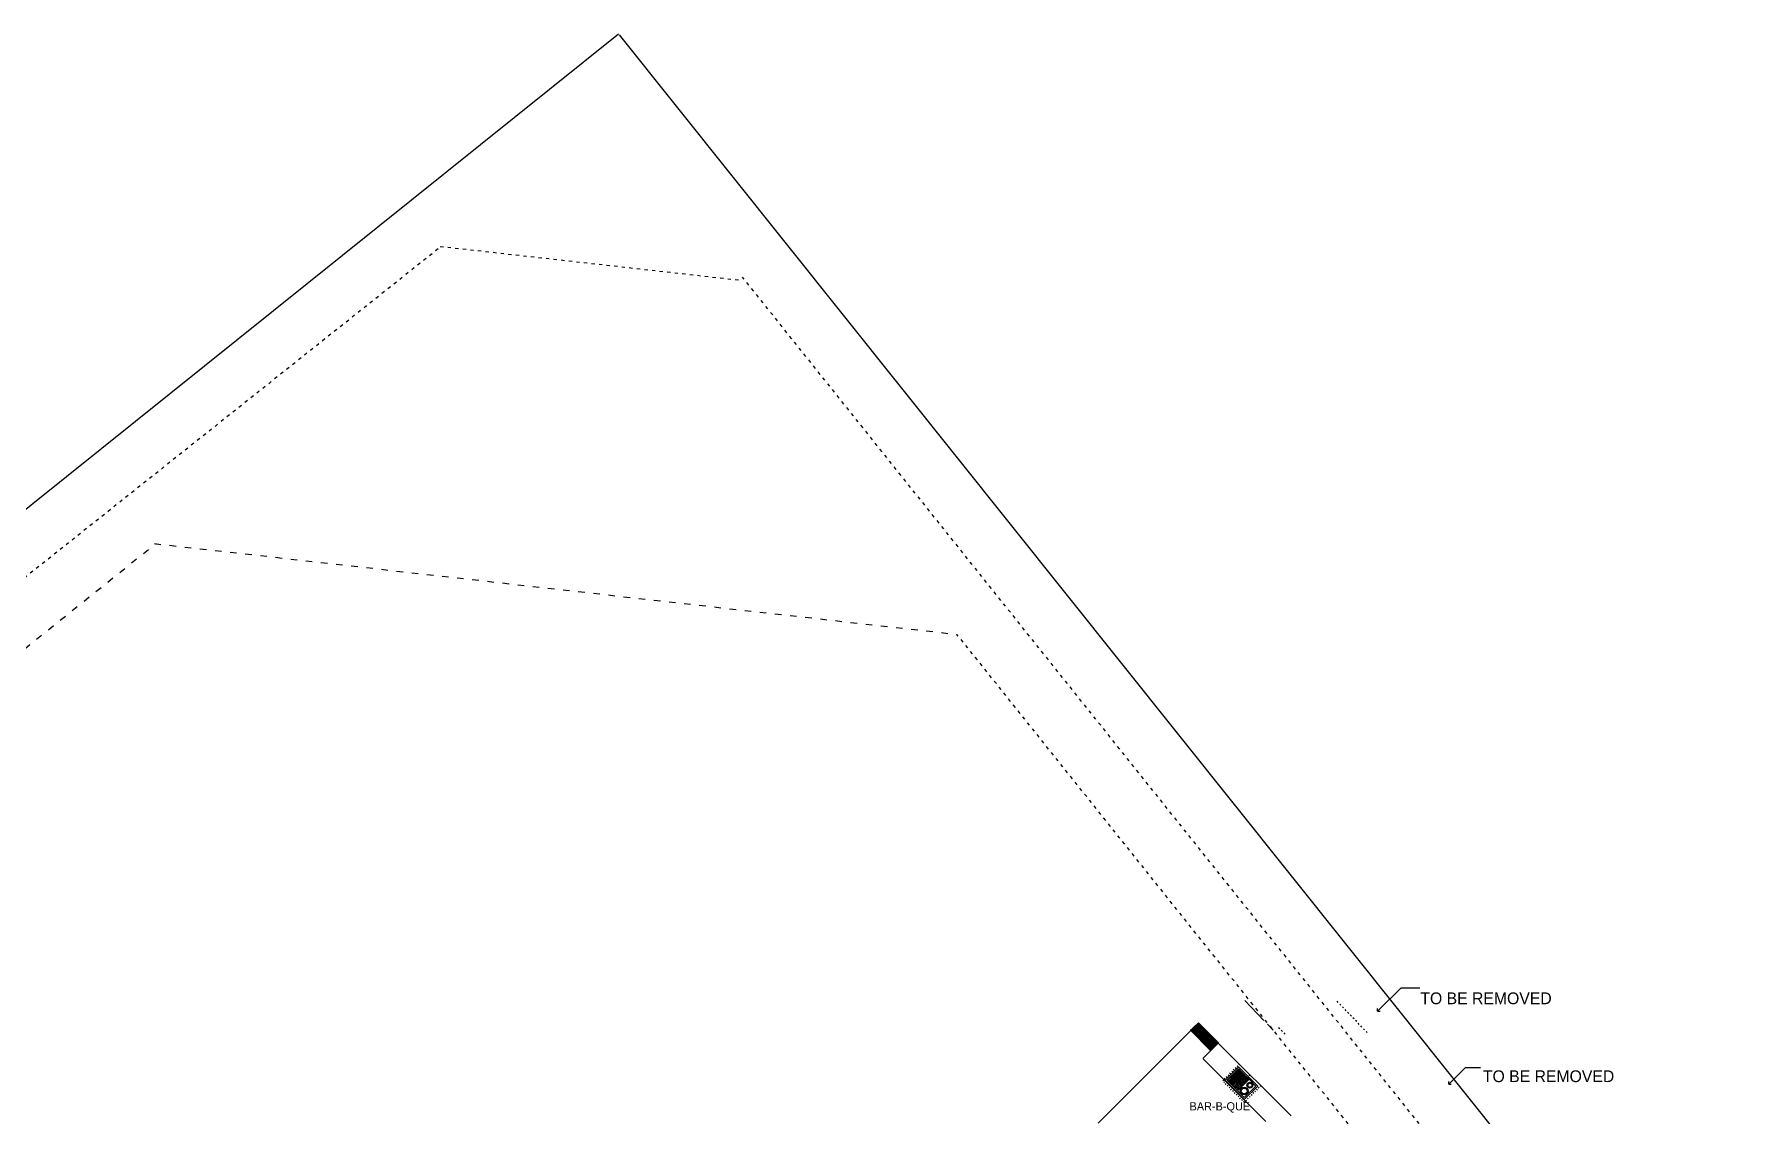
# Model space of a CAD drawing. Extents: x -92740 to -63661, y -15771 to -4391.
# Drawn here: x -71052 to -69165, y -6462 to -5269 of the extents above; entities that cross this region are included whole.
import ezdxf
from ezdxf.enums import TextEntityAlignment as Align

# ---------------------------------------------------------------- set-up
doc = ezdxf.new("R2010")
doc.units = 0
doc.header["$MEASUREMENT"] = 0
doc.linetypes.add('Dashed', pattern=[1, 0.3, -0.4, 0.3])
for name, color, linetype in [('1NOTES', 2, 'Continuous'), ('B1NOTES', 2, 'Continuous'), ('B1PF', 5, 'Continuous'), ('B1WALLFILL', 1, 'Continuous'), ('EXCABINETS', 8, 'Continuous'), ('EXPF', 5, 'Continuous'), ('EXWALLS', 1, 'Continuous'), ('NEWALLS1', 1, 'Continuous'), ('PROPERTY LINES', 1, 'Continuous'), ('SETBACKS', 13, 'Continuous')]:
    doc.layers.add(name, color=color, linetype=linetype)
doc.styles.add('DCADTXTSTYLE1', font='AVG_TP')
doc.linetypes.add('PROPLINE', pattern='A,0,-1,[5,NGUYEN AD.shx,S=0.003774,R=0,X=-1,Y=0],0', length=1)

# ---------------------------------------------------------------- blocks, each defined once
blk = doc.blocks.new('BIKF2-9')
at = {"color": 5, "linetype": 'Continuous', "ltscale": 2}
for p, q in [((15, -2), (-15, -2)), ((-15, -2), (-15, -23)), ((-3, -3.5), (-13.5, -3.5)), ((-13.5, -3.5), (-13.5, -21.5)), ((-3, -12.5), (-13.5, -12.5)), ((-3.5, -4), (-13, -4)), ((-13, -4), (-13, -12)), ((-13, -12), (-3.5, -12)), ((-3.5, -13), (-13, -13)), ((-13, -13), (-13, -21)), ((-12.5, -11.5), (-12.5, -4.5)), ((-11.75, -4.5), (-11.75, -11.5)), ((-11.75, -13.5), (-11.75, -20.5)), ((-10.75, -4.5), (-10.75, -11.5)), ((-10.75, -13.5), (-10.75, -20.5)), ((-9.75, -4.5), (-9.75, -11.5)), ((-9.75, -13.5), (-9.75, -20.5)), ((-8.75, -4.5), (-8.75, -11.5)), ((-8.75, -13.5), (-8.75, -20.5)), ((-7.75, -4.5), (-7.75, -11.5)), ((-7.75, -13.5), (-7.75, -20.5)), ((-6.75, -4.5), (-6.75, -11.5)), ((-6.75, -13.5), (-6.75, -20.5)), ((-5.75, -4.5), (-5.75, -11.5)), ((-5.75, -13.5), (-5.75, -20.5)), ((-4.75, -4.5), (-4.75, -11.5)), ((-4.75, -13.5), (-4.75, -20.5)), ((-3.5, -12), (-3.5, -4)), ((-3.5, -21), (-3.5, -13)), ((-3, -21.5), (-3, -3.5)), ((2.5, -3.5), (-2.5, -3.5)), ((-2.5, -3.5), (-2.5, -14.5)), ((-2.5, -14.5), (2.5, -14.5)), ((2.5, -15), (-2.5, -15)), ((-2.5, -15), (-2.5, -21.5)), ((-2, -7), (-2, -4)), ((-2, -10.5), (-2, -7.5)), ((-2, -14), (-2, -11)), ((-1.5, -7), (-1.5, -4)), ((-1.5, -10.5), (-1.5, -7.5)), ((-1.5, -14), (-1.5, -11)), ((-1, -7), (-1, -4)), ((-1, -10.5), (-1, -7.5)), ((-1, -14), (-1, -11)), ((-0.5, -7), (-0.5, -4)), ((-0.5, -10.5), (-0.5, -7.5)), ((-0.5, -14), (-0.5, -11)), ((0.5, -7), (0.5, -4)), ((0.5, -10.5), (0.5, -7.5)), ((0.5, -14), (0.5, -11)), ((1, -7), (1, -4)), ((1, -10.5), (1, -7.5)), ((1, -14), (1, -11)), ((1.5, -7), (1.5, -4)), ((1.5, -10.5), (1.5, -7.5)), ((1.5, -14), (1.5, -11)), ((2, -7), (2, -4)), ((2, -10.5), (2, -7.5)), ((2, -14), (2, -11)), ((2.5, -14.5), (2.5, -3.5)), ((2.5, -21.5), (2.5, -15)), ((13.5, -3.5), (3, -3.5)), ((3, -3.5), (3, -21.5)), ((13.5, -21.5), (13.5, -3.5)), ((15, -23), (15, -2)), ((-15, -23), (15, -23)), ((-13.5, -21.5), (-3, -21.5)), ((-13, -21), (-3.5, -21)), ((-2.5, -21.5), (2.5, -21.5)), ((3, -21.5), (13.5, -21.5))]:
    blk.add_line(p, q, dxfattribs=at)
for centre, radius in [((-1, -17), 0.707), ((-1, -19.5), 0.707), ((1, -17), 0.707), ((1, -19.5), 0.707), ((8.25, -16.5), 4.25), ((8.25, -7.5), 3.25), ((8.25, -16.5), 3.25), ((8.25, -7.5), 2.25)]:
    blk.add_circle(centre, radius, dxfattribs=at)
blk.add_point((0, 0), dxfattribs=at)

msp = doc.modelspace()

# ---------------------------------------------------------------- hatches: boundary and pattern name
at = {"layer": 'B1WALLFILL', "linetype": 'Continuous', "ltscale": 12}
h = msp.add_hatch(dxfattribs=at)
h.set_pattern_fill('ansi37', color=1, scale=0.15625, style=0, pattern_type=2)
h.set_pattern_definition([(45, (0, 0), (-0.11048543456, 0.11048543456), []), (-45, (0, 0), (0.11048543456, 0.11048543456), [])])
h.paths.add_polyline_path([(-69767.5, -6360), (-69776.5, -6368), (-69754.5, -6390), (-69745.5, -6382)], flags=0)

# ---------------------------------------------------------------- linework, layer by layer
at = {"layer": 'B1NOTES', "color": 2, "linetype": 'Continuous', "ltscale": 12}
for p, q in [((-69544.5, -6321.5), (-69570, -6347)), ((-69523.5, -6321.5), (-69544.5, -6321.5)), ((-69473.5, -6409.5), (-69491.5, -6427.5)), ((-69456.5, -6409.5), (-69473.5, -6409.5))]:
    msp.add_line(p, q, dxfattribs=at)
at = {"layer": 'B1NOTES', "color": 1, "linetype": 'Continuous', "ltscale": 12}
for p, q in [((-69570, -6347), (-69570, -6344.2)), ((-69570, -6347), (-69567.2, -6347)), ((-69491.5, -6427.5), (-69491.5, -6424.7)), ((-69491.5, -6427.5), (-69488.7, -6427.5))]:
    msp.add_line(p, q, dxfattribs=at)
at = {"layer": 'B1PF', "color": 5, "linetype": 'Dashed', "ltscale": 4}
for p, q in [((-69740.8, -6423.9), (-69722.4, -6405.5)), ((-69717.1, -6447.6), (-69740.8, -6423.9)), ((-69698.7, -6429.2), (-69717.1, -6447.6))]:
    msp.add_line(p, q, dxfattribs=at)
at = {"layer": 'EXCABINETS', "color": 3, "linetype": 'Continuous', "ltscale": 12}
for p, q in [((-69746.7, -6383.1), (-69762.3, -6398.7)), ((-69745.7, -6382.2), (-69665.4, -6462.4)), ((-69762.6, -6399.1), (-69693.1, -6468.6))]:
    msp.add_line(p, q, dxfattribs=at)
msp.add_point((-69737.2, -6424.2), dxfattribs=at)
at = {"layer": 'EXWALLS', "color": 1, "linetype": 'Continuous', "ltscale": 6}
for p, q in [((-69695.4, -6357.2), (-69716.4, -6335.4)), ((-69685.1, -6367.9), (-69691.3, -6361.4))]:
    msp.add_line(p, q, dxfattribs=at)
at = {"layer": 'EXWALLS', "color": 8, "linetype": 'Dashed', "ltscale": 6}
msp.add_line((-69581.4, -6370.7), (-69614.7, -6336), dxfattribs=at)
at = {"layer": 'EXWALLS', "color": 5, "linetype": 'Dashed', "ltscale": 6}
msp.add_line((-69679.1, -6365), (-69672.2, -6372.2), dxfattribs=at)
at = {"layer": 'NEWALLS1', "color": 1, "linetype": 'Continuous', "ltscale": 12}
for p, q in [((-69767.5, -6360), (-69878, -6470.5)), ((-69754.5, -6390), (-69776.5, -6368)), ((-69746, -6381.5), (-69767.5, -6360)), ((-69746, -6381.5), (-69755, -6390.5))]:
    msp.add_line(p, q, dxfattribs=at)
at = {"layer": 'PROPERTY LINES', "color": 6, "linetype": 'PROPLINE', "ltscale": 240}
for p, q in [((-70407.1, -5268.8), (-71819.6, -6401.7)), ((-70406.4, -5269.7), (-69164.9, -6823.7))]:
    msp.add_line(p, q, dxfattribs=at)
at = {"layer": 'SETBACKS', "color": 5, "linetype": 'Dashed', "ltscale": 12}
for p, q in [((-70606.3, -5505.8), (-71737.8, -6406.4)), ((-70274.9, -5540.4), (-70608.6, -5502.8)), ((-69251.5, -6812.4), (-70270.5, -5536.9))]:
    msp.add_line(p, q, dxfattribs=at)
at = {"layer": 'SETBACKS', "color": 1, "linetype": 'Dashed', "ltscale": 24}
for p, q in [((-71651.8, -6420.3), (-70917.9, -5831.1)), ((-70919.1, -5831), (-70033.9, -5931.2))]:
    msp.add_line(p, q, dxfattribs=at)
at = {"layer": 'SETBACKS', "color": 1, "linetype": 'Dashed', "ltscale": 12}
msp.add_line((-69335.1, -6805.9), (-70033.9, -5931.2), dxfattribs=at)

# ---------------------------------------------------------------- block references
at = {"layer": 'EXPF', "color": 1, "linetype": 'Continuous', "ltscale": 4608, "xscale": 1.000000000007886, "yscale": 1.000000000007886, "rotation": 315}
msp.add_blockref('BIKF2-9', (-69711.3, -6417.6), dxfattribs=at)

# ---------------------------------------------------------------- texts
at = {"layer": '1NOTES', "color": 3, "linetype": 'Continuous', "ltscale": 9, "style": 'DCADTXTSTYLE1'}
msp.add_text('BAR-B-QUE', height=9, dxfattribs=at).set_placement((-69777.4, -6459.2), align=Align.BOTTOM_LEFT)
at = {"layer": 'B1NOTES', "color": 3, "linetype": 'Continuous', "ltscale": 12, "style": 'DCADTXTSTYLE1'}
for p in [(-69522.8, -6343.2), (-69453.8, -6429.2)]:
    msp.add_text('TO BE REMOVED', height=13, dxfattribs=at).set_placement(p, align=Align.BOTTOM_LEFT)

doc.saveas('drawing.dxf')
